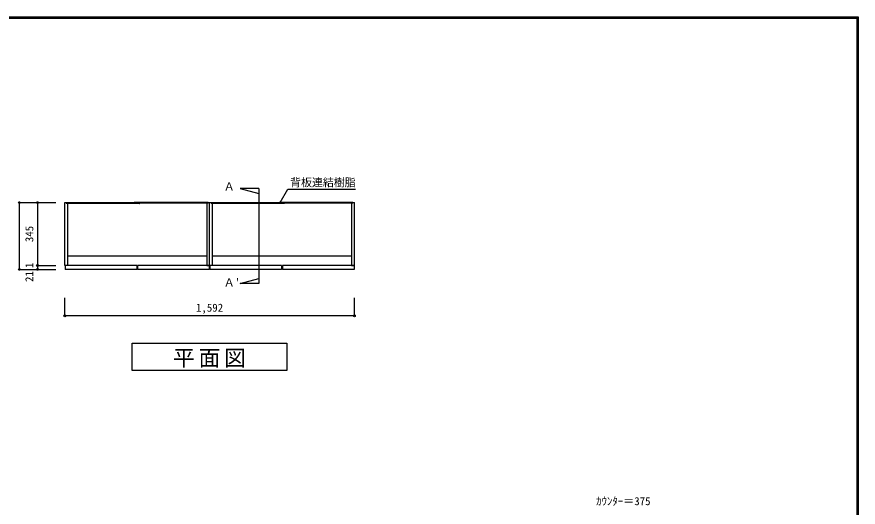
# Model space of a CAD drawing. Units: millimetres at full size, sheet at 1:20. Extents: x -3893 to 3907, y -2871 to 2783.
# Drawn here: x -719 to 3907, y 86 to 2783 of the extents above; entities that cross this region are included whole.
import ezdxf
from ezdxf.enums import TextEntityAlignment as Align

# ---------------------------------------------------------------- set-up
doc = ezdxf.new("R2010")
doc.units = ezdxf.units.MM
doc.header["$LTSCALE"] = 20
doc.header["$PDMODE"] = 32
doc.header["$PDSIZE"] = 10
for name, color, linetype in [('0-1_本体', 2, 'Continuous'), ('0-2_扉', 2, 'Continuous'), ('0-4_棚', 3, 'Continuous'), ('0-7_', 7, 'Continuous'), ('0-A_文字', 7, 'Continuous'), ('0-B_寸法', 7, 'Continuous'), ('F-1_枠', 6, 'Continuous')]:
    doc.layers.add(name, color=color, linetype=linetype)
doc.styles.add('ＭＳ ゴシック', font='')
doc.styles.get('ＭＳ ゴシック').set_extended_font_data('MS Gothic')

msp = doc.modelspace()

# ---------------------------------------------------------------- linework, layer by layer
at = {"layer": '0-1_本体'}
for p, q in [((-455.05, 1761.15), (-447.05, 1761.15)), ((-455.05, 1416.15), (-455.05, 1761.15)), ((-447.05, 1761.15), (-447.05, 1758.15)), ((-447.05, 1759.65), (-62.55, 1759.65)), ((-447.05, 1758.15), (-62.55, 1758.15)), ((-440.05, 1758.15), (-440.05, 1416.15)), ((332.95, 1759.65), (-51.55, 1759.65)), ((332.95, 1758.15), (-51.55, 1758.15)), ((325.95, 1758.15), (325.95, 1416.15)), ((332.95, 1761.15), (340.95, 1761.15)), ((332.95, 1761.15), (332.95, 1758.15)), ((340.95, 1761.15), (348.95, 1761.15)), ((340.95, 1416.15), (340.95, 1761.15)), ((348.95, 1761.15), (348.95, 1758.15)), ((348.95, 1759.65), (733.45, 1759.65)), ((348.95, 1758.15), (733.45, 1758.15)), ((355.95, 1758.15), (355.95, 1416.15)), ((1128.95, 1759.65), (744.45, 1759.65)), ((1128.95, 1758.15), (744.45, 1758.15)), ((1121.95, 1758.15), (1121.95, 1416.15)), ((1128.95, 1761.15), (1136.95, 1761.15)), ((1128.95, 1761.15), (1128.95, 1758.15)), ((1136.95, 1416.15), (1136.95, 1761.15)), ((-440.05, 1416.15), (-455.05, 1416.15)), ((325.95, 1416.15), (340.95, 1416.15)), ((355.95, 1416.15), (340.95, 1416.15)), ((1121.95, 1416.15), (1136.95, 1416.15))]:
    msp.add_line(p, q, dxfattribs=at)
at = {"layer": '0-1_本体', "color": 7}
for p, q in [((-447.05, 1761.15), (-62.55, 1761.15)), ((332.95, 1761.15), (-51.55, 1761.15)), ((348.95, 1761.15), (733.45, 1761.15)), ((1128.95, 1761.15), (744.45, 1761.15))]:
    msp.add_line(p, q, dxfattribs=at)
at = {"layer": '0-2_扉'}
for p, q in [((-453.05, 1415.15), (-453.05, 1394.15)), ((-59.05, 1415.15), (-453.05, 1415.15)), ((-59.05, 1394.15), (-453.05, 1394.15)), ((-59.05, 1415.15), (-59.05, 1394.15)), ((-55.05, 1415.15), (-55.05, 1394.15)), ((338.95, 1415.15), (-55.05, 1415.15)), ((338.95, 1394.15), (-55.05, 1394.15)), ((338.95, 1415.15), (338.95, 1394.15)), ((342.95, 1415.15), (342.95, 1394.15)), ((736.95, 1415.15), (342.95, 1415.15)), ((736.95, 1394.15), (342.95, 1394.15)), ((736.95, 1415.15), (736.95, 1394.15)), ((740.95, 1415.15), (740.95, 1394.15)), ((1134.95, 1415.15), (740.95, 1415.15)), ((1134.95, 1394.15), (740.95, 1394.15)), ((1134.95, 1415.15), (1134.95, 1394.15))]:
    msp.add_line(p, q, dxfattribs=at)
at = {"layer": '0-4_棚'}
for p, q in [((-440.05, 1468.15), (325.95, 1468.15)), ((355.95, 1468.15), (1121.95, 1468.15))]:
    msp.add_line(p, q, dxfattribs=at)
at = {"layer": '0-7_'}
for p, q in [((-73.05, 1761.65), (-73.05, 1761.15)), ((-73.05, 1761.15), (-62.55, 1761.15)), ((-41.55, 1762.15), (-72.55, 1762.15)), ((-62.55, 1758.15), (-62.55, 1761.15)), ((-61.55, 1758.15), (-61.55, 1761.15)), ((-61.55, 1761.15), (-52.55, 1761.15)), ((-51.55, 1761.15), (-41.05, 1761.15)), ((-51.55, 1758.15), (-51.55, 1761.15)), ((-51.55, 1758.15), (-43.05, 1758.15)), ((-43.05, 1757.65), (-43.05, 1758.15)), ((-41.05, 1761.65), (-41.05, 1761.15)), ((722.95, 1761.65), (722.95, 1761.15)), ((722.95, 1761.15), (733.45, 1761.15)), ((754.45, 1762.15), (723.45, 1762.15)), ((733.45, 1758.15), (733.45, 1761.15)), ((734.45, 1758.15), (734.45, 1761.15)), ((734.45, 1761.15), (743.45, 1761.15)), ((744.45, 1761.15), (754.95, 1761.15)), ((744.45, 1758.15), (744.45, 1761.15)), ((744.45, 1758.15), (752.95, 1758.15)), ((752.95, 1757.65), (752.95, 1758.15)), ((754.95, 1761.65), (754.95, 1761.15)), ((-43.55, 1757.15), (-70.55, 1757.15)), ((752.45, 1757.15), (725.45, 1757.15))]:
    msp.add_line(p, q, dxfattribs=at)
for points in [[(-71.05, 1757.65), (-71.05, 1758.15), (-62.55, 1758.15)], [(-61.55, 1758.15), (-52.55, 1758.15), (-52.55, 1761.15)], [(724.95, 1757.65), (724.95, 1758.15), (733.45, 1758.15)], [(734.45, 1758.15), (743.45, 1758.15), (743.45, 1761.15)]]:
    msp.add_lwpolyline(points, dxfattribs=at)
for centre, start, end in [((-72.55, 1761.65), 90, 180), ((-41.55, 1761.65), 0, 90), ((723.45, 1761.65), 90, 180), ((754.45, 1761.65), 0, 90), ((-70.55, 1757.65), 180, 270), ((-43.55, 1757.65), 270, 0), ((725.45, 1757.65), 180, 270), ((752.45, 1757.65), 270, 0)]:
    msp.add_arc(centre, 0.5, start, end, dxfattribs=at)
at = {"layer": '0-A_文字'}
for p, q in [((508.72, 1838.72), (611.58, 1811.15)), ((611.58, 1838.72), (508.72, 1838.72)), ((611.58, 1838.72), (611.58, 1316.59)), ((508.72, 1316.59), (611.58, 1344.15)), ((611.58, 1316.59), (508.72, 1316.59)), ((-85.05, 838.15), (-85.05, 988.15)), ((-85.05, 988.15), (764.95, 988.15)), ((764.95, 988.15), (764.95, 838.15)), ((764.95, 838.15), (-85.05, 838.15))]:
    msp.add_line(p, q, dxfattribs=at)
msp.add_lwpolyline([(728.37, 1761.56), (770.82, 1835.09), (1143.96, 1835.09)], dxfattribs=at)
at = {"layer": '0-B_寸法', "color": 4}
for p, q in [((-705.05, 1761.15), (-505.05, 1761.15)), ((-705.05, 1761.15), (-705.05, 1394.15)), ((-605.05, 1761.15), (-605.05, 1416.15)), ((-705.05, 1394.15), (-505.05, 1394.15)), ((-605.05, 1416.15), (-505.05, 1416.15)), ((-605.05, 1416.15), (-605.05, 1415.15)), ((-605.05, 1415.15), (-505.05, 1415.15)), ((-605.05, 1415.15), (-605.05, 1394.15)), ((-455.05, 1138.15), (-455.05, 1238.15)), ((1136.95, 1138.15), (1136.95, 1238.15)), ((1136.95, 1138.15), (-455.05, 1138.15))]:
    msp.add_line(p, q, dxfattribs=at)
at = {"layer": '0-B_寸法'}
for p in [(-705.05, 1761.15), (-605.05, 1761.15), (-705.05, 1394.15), (-605.05, 1416.15), (-605.05, 1415.15), (-605.05, 1394.15), (-455.05, 1138.15), (1136.95, 1138.15)]:
    msp.add_point(p, dxfattribs=at)
at = {"layer": 'F-1_枠'}
for p, q in [((-3893.39, 2783.33), (3906.61, 2783.33)), ((-3893.39, 2780), (3906.61, 2780)), ((-3893.39, 2776.67), (3906.61, 2776.67)), ((3899.95, 2783.33), (3899.95, -2803.33)), ((3903.28, 2783.33), (3903.28, -2803.33)), ((3906.61, 2783.33), (3906.61, -2803.33))]:
    msp.add_line(p, q, dxfattribs=at)

# ---------------------------------------------------------------- texts
at = {"layer": '0-A_文字', "style": 'ＭＳ ゴシック'}
for s, p in [('背板連結樹脂', (783.96, 1837.22)), ('Ａ ', (418.72, 1814.72)), ("Ａ'", (418.72, 1286.59))]:
    msp.add_text(s, height=43.99, dxfattribs=at).set_placement(p, align=Align.BOTTOM_LEFT)
at = {"layer": '0-A_文字', "insert": (139.95, 853.15), "char_height": 87.98, "attachment_point": 7, "style": 'ＭＳ ゴシック'}
msp.add_mtext('\\T1.17;平面図', dxfattribs=at)
at = {"layer": '0-B_寸法', "style": 'ＭＳ ゴシック'}
for s, p in [('345', (-615.05, 1543.65)), ('1', (-615.05, 1400.65)), ('21', (-615.05, 1324.69))]:
    msp.add_text(s, height=43.99, rotation=90, dxfattribs=at).set_placement(p, align=Align.BOTTOM_LEFT)
for s, p in [('1,592', (265.95, 1148.15)), ('ｶｳﾝﾀｰ＝375', (2465.45, 83.71))]:
    msp.add_text(s, height=43.99, dxfattribs=at).set_placement(p, align=Align.BOTTOM_LEFT)

doc.saveas('drawing.dxf')
